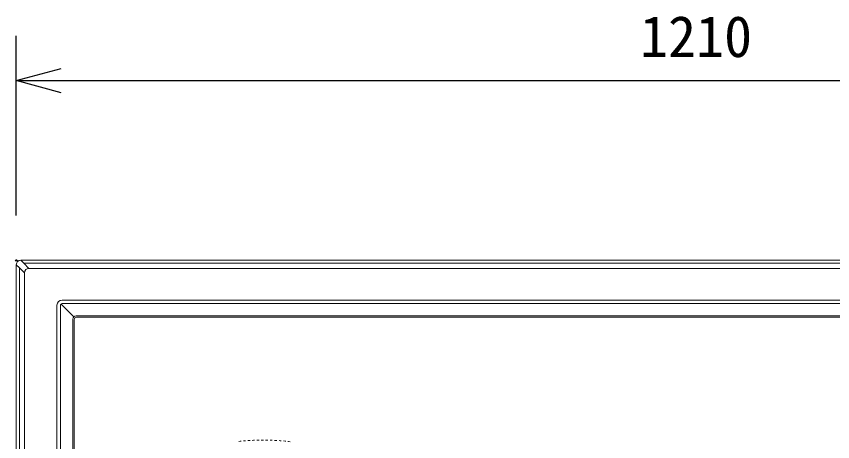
# Model space of a CAD drawing. Units: millimetres, scale not verified. Extents: x -63 to 62, y -116 to 117.
# Drawn here: x -56.75 to -20.43, y 72.19 to 91.11 of the extents above; entities that cross this region are included whole.
import ezdxf
from ezdxf.enums import TextEntityAlignment as Align

# ---------------------------------------------------------------- set-up
doc = ezdxf.new("R2010")
doc.units = ezdxf.units.MM
doc.header["$LTSCALE"] = 0.125
doc.header["$PDMODE"] = 32
doc.header["$PDSIZE"] = 0.0625
doc.linetypes.add('USER5', pattern=[1.4, 0.7, -0.7])
for name, color, linetype in [('0-0_0', 7, 'Continuous'), ('0-4_DEFPOINTS', 7, 'Continuous'), ('0-6_SUNPO', 7, 'Continuous')]:
    doc.layers.add(name, color=color, linetype=linetype)
doc.layers.add('0-5_GAIKEI', color=1, linetype='Continuous', lineweight=18)
doc.styles.add('ＭＳ ゴシック', font='')
doc.styles.get('ＭＳ ゴシック').set_extended_font_data('MS Gothic')

# ---------------------------------------------------------------- blocks, each defined once
blk = doc.blocks.new('_OPEN30')
at = {"layer": '0-0_0'}
blk.add_line((0, 0), (-1, 0), dxfattribs=at)
blk.add_lwpolyline([(-1, 0.26795), (0, 0), (-1, -0.26795)], dxfattribs=at)
blk = doc.blocks.new('D8')
at = {"layer": '0-4_DEFPOINTS'}
blk.add_point((-60.8965, 96.6705), dxfattribs=at)
at = {"layer": '0-6_SUNPO'}
for p, q in [((-60.8965, 98.6705), (-60.8965, 106.6705)), ((-58.8965, 104.6705), (-2.3965, 104.6705))]:
    blk.add_line(p, q, dxfattribs=at)
at = {"layer": '0-6_SUNPO', "xscale": 2, "yscale": 2, "rotation": 180}
blk.add_blockref('_OPEN30', (-60.8965, 104.6705), dxfattribs=at)
at = {"layer": '0-6_SUNPO', "style": 'ＭＳ ゴシック'}
blk.add_text('1210', height=1.833, dxfattribs=at).set_placement((-33.1465, 105.1705), align=Align.BOTTOM_LEFT)

msp = doc.modelspace()

# ---------------------------------------------------------------- linework, layer by layer
at = {"layer": '0-5_GAIKEI', "color": 7}
for p, q in [((-56.7501, 80.0598), (-56.7501, 44.2592)), ((-56.5504, 80.2595), (3.5502, 80.2595))]:
    msp.add_line(p, q, dxfattribs=at)
at = {"layer": '0-5_GAIKEI'}
for p, q in [((-56.7501, 80.0598), (-56.6147, 79.9244)), ((-56.6147, 44.3926), (-56.6147, 79.9264)), ((-56.6147, 79.9264), (-56.3879, 79.6995)), ((-56.415, 80.1241), (-56.5504, 80.2595)), ((-56.417, 80.1241), (3.4168, 80.1241)), ((-56.1901, 79.8973), (-56.417, 80.1241)), ((-56.3879, 79.6995), (-56.3879, 44.6195)), ((3.1899, 79.8973), (-56.1901, 79.8973)), ((1.7167, 78.4885), (-54.7169, 78.4885)), ((-54.9416, 78.2638), (-54.9416, 46.0552)), ((-54.783, 46.062), (-54.783, 78.2571)), ((-54.7622, 78.3091), (-54.191, 77.7379)), ((-54.7101, 78.3299), (1.71, 78.3299)), ((1.0878, 77.7798), (-54.088, 77.7798)), ((-54.2329, 77.6349), (-54.2329, 46.6841)), ((-54.1726, 77.6203), (-54.1726, 46.6988)), ((-54.0733, 77.7195), (1.0732, 77.7195))]:
    msp.add_line(p, q, dxfattribs=at)
at = {"layer": '0-5_GAIKEI', "linetype": 'USER5'}
for start, end in [(90, 96.81632), (83.18368, 90)]:
    msp.add_arc((-45.7501, 62.2557), 10, start, end, dxfattribs=at)
at = {"layer": '0-5_GAIKEI', "color": 7}
msp.add_ellipse((-56.5498, 80.0592), major_axis=(-0.1418, 0.1418), ratio=0.997265, start_param=5.4991567, end_param=7.0672139, dxfattribs=at)
at = {"layer": '0-5_GAIKEI'}
for centre, major_axis, ratio, start_param, end_param in [((-55.8286, 79.338), (-0.5022, 0.5022), 0.49281, 5.8722213, 6.6941493), ((-54.7163, 78.2632), (-0.1595, 0.1595), 0.997265, 5.4991567, 7.0672139), ((-54.7082, 78.2572), (-0.0127, -0.074), 0.995515, 4.1175689, 4.8825404), ((-54.7103, 78.2552), (-0.074, -0.0127), 0.995515, 4.5422375, 5.3072091), ((-54.0802, 77.6312), (-0.1272, 0.0866), 0.973581, 6.1096782, 6.8685929), ((-54.0843, 77.6271), (-0.0866, 0.1272), 0.973581, 5.6977777, 6.4566924), ((-54.0718, 77.6188), (-0.0718, 0.0718), 0.985257, 5.5052135, 7.0611571)]:
    msp.add_ellipse(centre, major_axis=major_axis, ratio=ratio, start_param=start_param, end_param=end_param, dxfattribs=at)

# ---------------------------------------------------------------- block references
at = {"layer": '0-6_SUNPO'}
msp.add_blockref('D8', (4.1464, -16.4189), dxfattribs=at)

doc.saveas('drawing.dxf')
